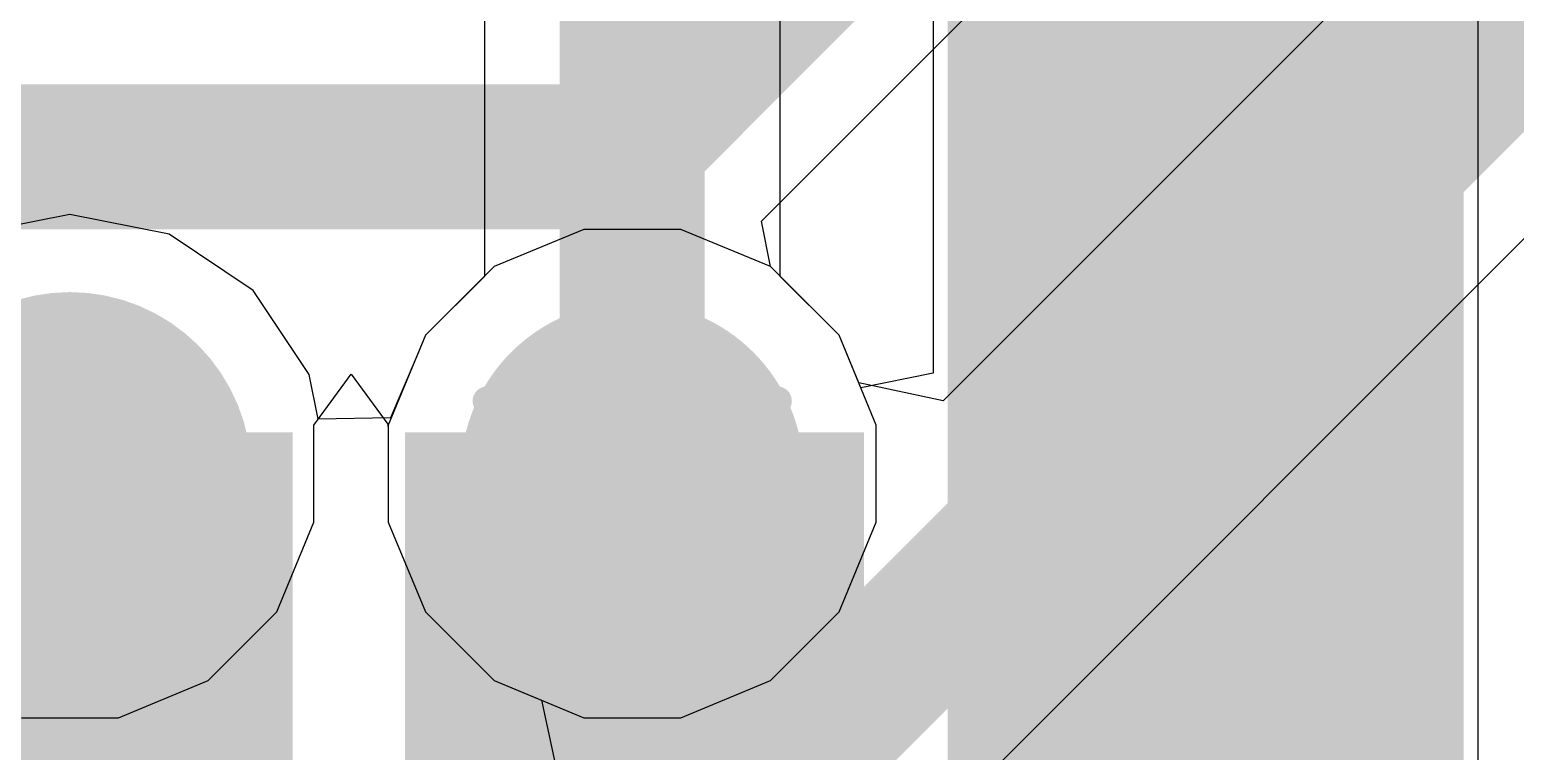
# Model space of a CAD drawing. Header units: inches. Extents: x -4 to 389, y 0 to 108.
# Drawn here: x 28.919 to 31.52, y 2.11 to 3.372 of the extents above; entities that cross this region are included whole.
import ezdxf

# ---------------------------------------------------------------- set-up
doc = ezdxf.new("R2010")
doc.units = ezdxf.units.IN
for name, color, linetype in [('Bottom Layer', 5, 'Continuous'), ('Drill Drawing', 1, 'Continuous'), ('Signal_1', 16, 'Continuous'), ('Signal_2', 76, 'Continuous'), ('Top Layer', 1, 'Continuous'), ('Top Paste', 8, 'Continuous'), ('Top Solder', 216, 'Continuous'), ('Via Holes', 16, 'Continuous')]:
    doc.layers.add(name, color=color, linetype=linetype)

msp = doc.modelspace()

# ---------------------------------------------------------------- hatches: boundary and pattern name
at = {"layer": 'Bottom Layer'}
h = msp.add_hatch(color=5, dxfattribs=at)
edge = h.paths.add_edge_path()
edge.add_arc((28.9899, 2.5956), 0.3, 0, 360)
h = msp.add_hatch(color=5, dxfattribs=at)
edge = h.paths.add_edge_path()
edge.add_arc((29.9741, 2.5956), 0.3, 0, 360)
at = {"layer": 'Signal_1'}
h = msp.add_hatch(color=16, dxfattribs=at)
edge = h.paths.add_edge_path()
edge.add_arc((28.9899, 2.5956), 0.3, 0, 360)
h = msp.add_hatch(color=16, dxfattribs=at)
edge = h.paths.add_edge_path()
edge.add_arc((29.9741, 2.5956), 0.3, 0, 360)
at = {"layer": 'Signal_2'}
h = msp.add_hatch(color=76, dxfattribs=at)
edge = h.paths.add_edge_path()
edge.add_arc((28.9899, 2.5956), 0.3, 0, 360)
h = msp.add_hatch(color=76, dxfattribs=at)
edge = h.paths.add_edge_path()
edge.add_arc((29.9741, 2.5956), 0.3, 0, 360)
at = {"layer": 'Top Layer'}
for points in [[(31.3281, 1.5662), (30.6281, 1.5662), (30.6281, 5.7662), (31.3281, 5.7662)], [(29.2781, 0.5662), (28.6781, 0.5662), (28.6781, 2.5662), (29.2781, 2.5662)], [(30.2781, 0.5662), (29.6781, 0.5662), (29.6781, 2.5662), (30.2781, 2.5662)]]:
    msp.add_hatch(color=1, dxfattribs=at).paths.add_polyline_path(points)
h = msp.add_hatch(color=1, dxfattribs=at)
edge = h.paths.add_edge_path()
edge.add_arc((28.9899, 2.5956), 0.3, 0, 360)
h = msp.add_hatch(color=1, dxfattribs=at)
edge = h.paths.add_edge_path()
edge.add_arc((29.9741, 2.5956), 0.3, 0, 360)
at = {"layer": 'Top Paste'}
for points in [[(31.3281, 1.5662), (30.6281, 1.5662), (30.6281, 5.7662), (31.3281, 5.7662)], [(29.2781, 0.5662), (28.6781, 0.5662), (28.6781, 2.5662), (29.2781, 2.5662)], [(30.2781, 0.5662), (29.6781, 0.5662), (29.6781, 2.5662), (30.2781, 2.5662)]]:
    msp.add_hatch(color=8, dxfattribs=at).paths.add_polyline_path(points)
at = {"layer": 'Top Solder'}
for points in [[(31.4297, 1.4646), (30.5265, 1.4646), (30.5265, 5.8678), (31.4297, 5.8678)], [(29.3797, 0.4646), (28.5765, 0.4646), (28.5765, 2.6678), (29.3797, 2.6678)], [(30.3797, 0.4646), (29.5765, 0.4646), (29.5765, 2.6678), (30.3797, 2.6678)]]:
    msp.add_hatch(color=216, dxfattribs=at).paths.add_polyline_path(points)
at = {"layer": 'Via Holes'}
h = msp.add_hatch(color=7, dxfattribs=at)
edge = h.paths.add_edge_path()
edge.add_arc((28.9899, 2.5956), 0.15, 0, 360)
h = msp.add_hatch(color=7, dxfattribs=at)
edge = h.paths.add_edge_path()
edge.add_arc((29.9741, 2.5956), 0.15, 0, 360)

# ---------------------------------------------------------------- linework, layer by layer
at = {"layer": 'Bottom Layer'}
for p, q in [((30.2002, 3.037), (34.7271, 7.5639)), ((30.216, 2.9576), (30.2002, 3.037)), ((30.3361, 2.8375), (30.216, 2.9576)), ((30.4011, 2.6805), (30.3361, 2.8375)), ((29.4169, 2.6805), (29.482, 2.7696)), ((29.482, 2.7696), (29.546, 2.6821)), ((29.4169, 2.5107), (29.4169, 2.6805)), ((29.546, 2.6821), (29.5471, 2.6736)), ((30.4011, 2.5107), (30.4011, 2.6805)), ((29.5471, 2.6736), (29.5471, 2.5107)), ((29.3519, 2.3537), (29.4169, 2.5107)), ((29.5471, 2.5107), (29.6121, 2.3537)), ((30.3361, 2.3537), (30.4011, 2.5107)), ((29.2318, 2.2336), (29.3519, 2.3537)), ((29.6121, 2.3537), (29.7323, 2.2336)), ((30.216, 2.2336), (30.3361, 2.3537)), ((29.0748, 2.1686), (29.2318, 2.2336)), ((29.7323, 2.2336), (29.8892, 2.1686)), ((30.0591, 2.1686), (30.216, 2.2336)), ((28.9049, 2.1686), (29.0748, 2.1686)), ((29.8892, 2.1686), (30.0591, 2.1686))]:
    msp.add_line(p, q, dxfattribs=at)
at = {"layer": 'Bottom Layer', "const_width": 0.254}
for points in [[(29.9466, 3.1496), (34.544, 7.747)], [(27.9739, 3.1496), (29.9466, 3.1496)]]:
    msp.add_lwpolyline(points, dxfattribs=at)
at = {"layer": 'Bottom Layer', "const_width": 0.127}
msp.add_lwpolyline([(29.8831, 3.1496, 1), (30.0101, 3.1496, 1)], format="xyb", close=True, dxfattribs=at)
msp.add_lwpolyline([(29.8831, 3.1496, 1), (30.0101, 3.1496, 1)], format="xyb", close=True, dxfattribs=at)
at = {"layer": 'Drill Drawing', "const_width": 0.0508}
for points in [[(28.8629, 2.7226), (28.9899, 2.8496)], [(28.9899, 2.8496), (29.1169, 2.7226)], [(29.8471, 2.7226), (29.9741, 2.8496)], [(29.9741, 2.8496), (30.1011, 2.7226)], [(29.1169, 2.7226), (29.2439, 2.7226)], [(29.1169, 2.5956), (29.2439, 2.7226)], [(29.7201, 2.7226), (29.8471, 2.5956)], [(29.7201, 2.7226), (29.8471, 2.7226)], [(30.1011, 2.7226), (30.2281, 2.7226)], [(30.1011, 2.5956), (30.2281, 2.7226)], [(29.1169, 2.5956), (29.2439, 2.4686)], [(29.7201, 2.4686), (29.8471, 2.5956)], [(30.1011, 2.5956), (30.2281, 2.4686)], [(28.8629, 2.4686), (28.9899, 2.3416)], [(28.9899, 2.3416), (29.1169, 2.4686)], [(29.1169, 2.4686), (29.2439, 2.4686)], [(29.7201, 2.4686), (29.8471, 2.4686)], [(29.8471, 2.4686), (29.9741, 2.3416)], [(29.9741, 2.3416), (30.1011, 2.4686)], [(30.1011, 2.4686), (30.2281, 2.4686)]]:
    msp.add_lwpolyline(points, dxfattribs=at)
at = {"layer": 'Drill Drawing', "const_width": 0.0254}
for points in [[(28.9772, 2.8496, 1), (29.0026, 2.8496, 1)], [(28.9772, 2.8496, 1), (29.0026, 2.8496, 1)], [(29.9614, 2.8496, 1), (29.9868, 2.8496, 1)], [(29.9614, 2.8496, 1), (29.9868, 2.8496, 1)], [(29.1042, 2.7226, 1), (29.1296, 2.7226, 1)], [(29.1042, 2.7226, 1), (29.1296, 2.7226, 1)], [(29.2312, 2.7226, 1), (29.2566, 2.7226, 1)], [(29.2312, 2.7226, 1), (29.2566, 2.7226, 1)], [(29.7074, 2.7226, 1), (29.7328, 2.7226, 1)], [(29.7074, 2.7226, 1), (29.7328, 2.7226, 1)], [(29.8344, 2.7226, 1), (29.8598, 2.7226, 1)], [(29.8344, 2.7226, 1), (29.8598, 2.7226, 1)], [(30.0884, 2.7226, 1), (30.1138, 2.7226, 1)], [(30.0884, 2.7226, 1), (30.1138, 2.7226, 1)], [(30.2154, 2.7226, 1), (30.2408, 2.7226, 1)], [(30.2154, 2.7226, 1), (30.2408, 2.7226, 1)], [(29.1042, 2.5956, 1), (29.1296, 2.5956, 1)], [(29.1042, 2.5956, 1), (29.1296, 2.5956, 1)], [(29.8344, 2.5956, 1), (29.8598, 2.5956, 1)], [(29.8344, 2.5956, 1), (29.8598, 2.5956, 1)], [(30.0884, 2.5956, 1), (30.1138, 2.5956, 1)], [(30.0884, 2.5956, 1), (30.1138, 2.5956, 1)], [(29.1042, 2.4686, 1), (29.1296, 2.4686, 1)], [(29.1042, 2.4686, 1), (29.1296, 2.4686, 1)], [(29.2312, 2.4686, 1), (29.2566, 2.4686, 1)], [(29.2312, 2.4686, 1), (29.2566, 2.4686, 1)], [(29.7074, 2.4686, 1), (29.7328, 2.4686, 1)], [(29.7074, 2.4686, 1), (29.7328, 2.4686, 1)], [(29.8344, 2.4686, 1), (29.8598, 2.4686, 1)], [(29.8344, 2.4686, 1), (29.8598, 2.4686, 1)], [(30.0884, 2.4686, 1), (30.1138, 2.4686, 1)], [(30.0884, 2.4686, 1), (30.1138, 2.4686, 1)], [(30.2154, 2.4686, 1), (30.2408, 2.4686, 1)], [(30.2154, 2.4686, 1), (30.2408, 2.4686, 1)], [(28.9772, 2.3416, 1), (29.0026, 2.3416, 1)], [(28.9772, 2.3416, 1), (29.0026, 2.3416, 1)], [(29.9614, 2.3416, 1), (29.9868, 2.3416, 1)], [(29.9614, 2.3416, 1), (29.9868, 2.3416, 1)]]:
    msp.add_lwpolyline(points, format="xyb", close=True, dxfattribs=at)
at = {"layer": 'Signal_1'}
for p, q in [((43.1496, 15.3539), (30.5185, 2.7227)), ((28.8785, 0.3503), (43.5917, 15.0635)), ((29.8892, 3.0226), (29.7323, 2.9576)), ((30.0591, 3.0226), (29.8892, 3.0226)), ((30.216, 2.9576), (30.0591, 3.0226)), ((29.7323, 2.9576), (29.6121, 2.8375)), ((30.3361, 2.8375), (30.216, 2.9576)), ((29.6121, 2.8375), (29.5471, 2.6805)), ((30.3705, 2.7544), (30.3361, 2.8375)), ((30.5185, 2.7227), (30.3705, 2.7544)), ((29.5471, 2.6805), (29.5471, 2.5107)), ((29.5471, 2.5107), (29.6121, 2.3537)), ((29.6121, 2.3537), (29.7323, 2.2336)), ((29.7323, 2.2336), (29.8153, 2.1992)), ((29.8153, 2.1992), (29.847, 2.0513))]:
    msp.add_line(p, q, dxfattribs=at)
at = {"layer": 'Signal_1', "const_width": 0.254}
msp.add_lwpolyline([(28.6954, 0.5334), (43.4086, 15.2466)], dxfattribs=at)
at = {"layer": 'Signal_2'}
for p, q in [((30.2331, 2.9405), (30.2331, 4.4175)), ((29.7152, 4.3102), (29.7152, 2.9405)), ((29.7152, 2.9405), (29.6121, 2.8375)), ((30.3361, 2.8375), (30.2331, 2.9405)), ((29.6121, 2.8375), (29.5471, 2.6805)), ((30.4011, 2.6805), (30.3361, 2.8375)), ((29.5471, 2.6805), (29.5471, 2.5107)), ((30.4011, 2.5107), (30.4011, 2.6805)), ((29.5471, 2.5107), (29.6121, 2.3537)), ((30.3361, 2.3537), (30.4011, 2.5107)), ((29.6121, 2.3537), (29.7323, 2.2336)), ((30.216, 2.2336), (30.3361, 2.3537)), ((29.7323, 2.2336), (29.8892, 2.1686)), ((30.0591, 2.1686), (30.216, 2.2336)), ((29.8892, 2.1686), (30.0591, 2.1686))]:
    msp.add_line(p, q, dxfattribs=at)
at = {"layer": 'Signal_2', "const_width": 0.254}
msp.add_lwpolyline([(29.9741, 2.5956), (29.9741, 4.4175)], dxfattribs=at)
at = {"layer": 'Signal_2', "const_width": 0.127}
msp.add_lwpolyline([(29.9106, 2.5956, 1), (30.0376, 2.5956, 1)], format="xyb", close=True, dxfattribs=at)
at = {"layer": 'Top Layer'}
for p, q in [((30.5011, 5.8932), (30.5011, 2.771)), ((31.4551, 1.4392), (31.4551, 5.8932)), ((28.9899, 3.0488), (28.8164, 3.0143)), ((29.1633, 3.0143), (28.9899, 3.0488)), ((29.8892, 3.0226), (29.7323, 2.9576)), ((30.0591, 3.0226), (29.8892, 3.0226)), ((30.216, 2.9576), (30.0591, 3.0226)), ((29.3104, 2.9161), (29.1633, 3.0143)), ((29.7323, 2.9576), (29.6121, 2.8375)), ((30.3361, 2.8375), (30.216, 2.9576)), ((29.4086, 2.769), (29.3104, 2.9161)), ((29.6121, 2.8375), (29.5971, 2.8012)), ((30.3741, 2.7458), (30.3361, 2.8375)), ((29.5971, 2.8012), (29.5511, 2.6932)), ((29.4241, 2.691), (29.4086, 2.769)), ((30.5011, 2.771), (30.3741, 2.7458)), ((29.5511, 2.6932), (29.4241, 2.691))]:
    msp.add_line(p, q, dxfattribs=at)
for points, const_width in [([(28.9899, 1.5487), (28.9899, 2.5956)], 0.635), ([(29.9741, 2.5956), (29.9761, 2.5936)], 0.381), ([(29.9761, 1.5342), (29.9761, 2.5936)], 0.381)]:
    msp.add_lwpolyline(points, dxfattribs=dict(at, const_width=const_width))
for points, const_width in [([(28.8311, 2.5956, 1), (29.1486, 2.5956, 1)], 0.3175), ([(29.8789, 2.5956, 1), (30.0694, 2.5956, 1)], 0.1905), ([(29.8809, 2.5936, 1), (30.0714, 2.5936, 1)], 0.1905), ([(29.8809, 2.5936, 1), (30.0714, 2.5936, 1)], 0.1905)]:
    msp.add_lwpolyline(points, format="xyb", close=True, dxfattribs=dict(at, const_width=const_width))

doc.saveas('drawing.dxf')
